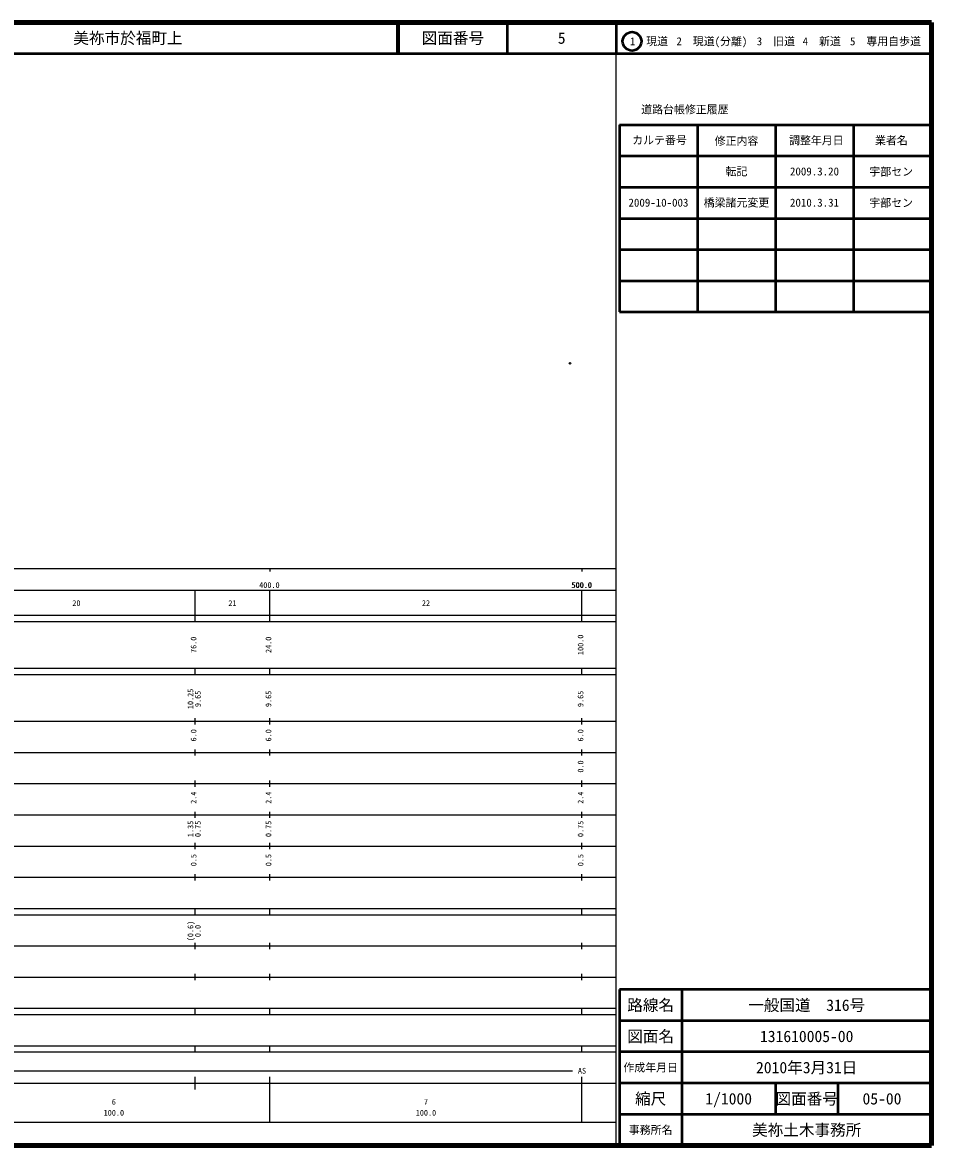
# Model space of a CAD drawing. Units: millimetres on the paper. Extents: x 40 to 680, y 20 to 380.
# Drawn here: x 388.7 to 680, y 20 to 380 of the extents above; entities that cross this region are included whole.
import ezdxf
from ezdxf.enums import TextEntityAlignment as Align

# ---------------------------------------------------------------- set-up
doc = ezdxf.new("R2010")
doc.units = ezdxf.units.MM
doc.header["$PDMODE"] = 32
doc.header["$PDSIZE"] = 0.5
doc.layers.add('S-OTRS', color=6, linetype='Continuous')
doc.layers.add('S-TTL-TXT', color=7, linetype='Continuous')
for name, color, linetype, lineweight in [('S-TTL', 2, 'Continuous', 140), ('S-TTL-BAND', 7, 'Continuous', 25), ('S-TTL-FRAM', 2, 'Continuous', 50), ('S-TTL-LINE', 7, 'Continuous', 50)]:
    doc.layers.add(name, color=color, linetype=linetype, lineweight=lineweight)
doc.styles.add('ＭＳ ゴシック', font='')
doc.styles.get('ＭＳ ゴシック').set_extended_font_data('MS Gothic')

msp = doc.modelspace()

# ---------------------------------------------------------------- linework, layer by layer
at = {"layer": 'S-OTRS'}
msp.add_point((564.181, 270.77), dxfattribs=at)
at = {"layer": 'S-TTL'}
for p, q in [((680, 380), (40, 380)), ((680, 20), (680, 380)), ((40, 20), (680, 20))]:
    msp.add_line(p, q, dxfattribs=at)
at = {"layer": 'S-TTL-BAND'}
for p, q in [((579, 20), (579, 370)), ((40, 205), (579, 205)), ((468, 205), (468, 204)), ((568, 205), (568, 204)), ((68, 198), (579, 198)), ((444, 188), (444, 198)), ((468, 188), (468, 198)), ((568, 188), (568, 198)), ((40, 190), (579, 190)), ((40, 188), (579, 188)), ((40, 173), (579, 173)), ((444, 171), (444, 173)), ((468, 171), (468, 173)), ((568, 171), (568, 173)), ((40, 171), (579, 171)), ((40, 156), (579, 156)), ((444, 155), (444, 157)), ((468, 155), (468, 157)), ((568, 155), (568, 157)), ((46, 146), (579, 146)), ((444, 145), (444, 147)), ((468, 145), (468, 147)), ((568, 145), (568, 147)), ((444, 135), (444, 137)), ((468, 135), (468, 137)), ((568, 135), (568, 137)), ((52, 136), (579, 136)), ((46, 126), (579, 126)), ((444, 125), (444, 127)), ((468, 125), (468, 127)), ((568, 125), (568, 127)), ((52, 116), (579, 116)), ((444, 115), (444, 117)), ((468, 115), (468, 117)), ((568, 115), (568, 117)), ((46, 106), (579, 106)), ((444, 105), (444, 107)), ((468, 105), (468, 107)), ((568, 105), (568, 107)), ((40, 96), (579, 96)), ((40, 94), (579, 94)), ((444, 94), (444, 96)), ((468, 94), (468, 96)), ((568, 94), (568, 96)), ((49, 84), (579, 84)), ((444, 83), (444, 85)), ((468, 83), (468, 85)), ((568, 83), (568, 85)), ((40, 74), (579, 74)), ((444, 73), (444, 75)), ((468, 73), (468, 75)), ((568, 73), (568, 75)), ((40, 64), (579, 64)), ((40, 62), (579, 62)), ((444, 62), (444, 64)), ((468, 62), (468, 64)), ((568, 62), (568, 64)), ((40, 52), (579, 52)), ((444, 50), (444, 52)), ((468, 50), (468, 52)), ((568, 50), (568, 52)), ((40, 50), (579, 50)), ((71, 44), (565, 44)), ((40, 40), (579, 40)), ((444, 38), (444, 42)), ((468, 27.5), (468, 42)), ((568, 27.5), (568, 42)), ((68, 27.5), (579, 27.5))]:
    msp.add_line(p, q, dxfattribs=at)
at = {"layer": 'S-TTL-FRAM'}
for p, q in [((580, 347.197), (580, 287.197)), ((580, 347.197), (680, 347.197)), ((580, 287.197), (680, 287.197)), ((680, 70), (580, 70)), ((580, 70), (580, 20))]:
    msp.add_line(p, q, dxfattribs=at)
at = {"layer": 'S-TTL-LINE'}
for p, q in [((508.747, 380), (508.747, 370)), ((509.247, 380), (509.247, 370)), ((543.997, 380), (543.997, 370)), ((579, 380), (579, 370)), ((40, 370), (680, 370)), ((605, 347.197), (605, 287.197)), ((630, 347.197), (630, 287.197)), ((655, 347.197), (655, 287.197)), ((580, 337.197), (680, 337.197)), ((580, 327.197), (680, 327.197)), ((580, 317.197), (680, 317.197)), ((580, 307.197), (680, 307.197)), ((580, 297.197), (680, 297.197)), ((600, 70), (600, 20)), ((680, 60), (580, 60)), ((680, 50), (580, 50)), ((680, 40), (580, 40)), ((630, 40), (630, 30)), ((650, 40), (650, 30)), ((680, 30), (580, 30))]:
    msp.add_line(p, q, dxfattribs=at)
msp.add_circle((584.031, 373.958), 3, dxfattribs=at)

# ---------------------------------------------------------------- texts
at = {"layer": 'S-TTL-BAND', "style": 'ＭＳ ゴシック'}
for s, p in [('400.0', (467.844, 198.195)), ('500.0', (567.844, 198.195)), ('500.0', (568, 198.195)), ('20', (406, 192.405)), ('21', (456, 192.405)), ('22', (518, 192.405)), ('AS', (568, 42.5)), ('6', (418, 32.523)), ('7', (518, 32.523)), ('100.0', (418, 29.033)), ('100.0', (518, 29.033))]:
    msp.add_text(s, height=1.833, dxfattribs=at).set_placement(p, align=Align.BOTTOM_CENTER)
for s, p in [('76.0', (445, 180.5)), ('24.0', (469, 180.5)), ('100.0', (569, 180.5)), ('10.25', (444, 163.174)), ('9.65', (446.37, 163.174)), ('9.65', (469, 163.174)), ('9.65', (569, 163.174)), ('6.0', (445, 151.5)), ('6.0', (469, 151.5)), ('6.0', (569, 151.5)), ('0.0', (569, 141.5)), ('2.4', (445, 131.5)), ('2.4', (469, 131.5)), ('2.4', (569, 131.5)), ('1.35', (444, 121.5)), ('0.75', (446.37, 121.5)), ('0.75', (469, 121.5)), ('0.75', (569, 121.5)), ('0.5', (445, 111.5)), ('0.5', (469, 111.5)), ('0.5', (569, 111.5)), ('(0.6)', (444, 88.764)), ('0.0', (446.37, 88.764))]:
    msp.add_text(s, height=1.833, rotation=90, dxfattribs=at).set_placement(p, align=Align.BOTTOM_CENTER)
at = {"layer": 'S-TTL-TXT', "style": 'ＭＳ ゴシック'}
msp.add_text('美祢市於福町上', height=3.666, dxfattribs=at).set_placement((405.024, 375), align=Align.MIDDLE_LEFT)
for s, height, p in [('図面番号', 3.666, (526.622, 375)), ('5', 3.666, (561.497, 375)), ('1\u3000現道', 2.566, (589.448, 373.958)), ('2\u3000現道(分離)', 2.566, (609.619, 373.958)), ('3\u3000旧道', 2.566, (630.121, 373.958)), ('4\u3000新道', 2.566, (644.824, 373.958)), ('5\u3000専用自歩道', 2.566, (665.228, 373.958)), ('道路台帳修正履歴', 2.566, (600.968, 352.113)), ('カルテ番号', 2.566, (592.839, 342.277)), ('修正内容', 2.566, (617.509, 342.023)), ('調整年月日', 2.566, (643.089, 342.197)), ('業者名', 2.566, (667.134, 342.197)), ('転記', 2.566, (617.5, 332.245)), ('2009.3.20', 2.566, (642.5, 332.245)), ('宇部セン', 2.566, (667.077, 332.189)), ('2009-10-003', 2.566, (592.5, 322.245)), ('橋梁諸元変更', 2.566, (617.5, 322.245)), ('2010.3.31', 2.566, (642.5, 322.245)), ('宇部セン', 2.566, (667.077, 322.189)), ('路線名', 3.666, (590, 65)), ('路線名', 3.666, (590, 65)), ('一般国道\u3000316号', 3.666, (640, 65)), ('図面名', 3.666, (590, 55)), ('図面名', 3.666, (590, 55)), ('131610005-00', 3.666, (640, 55)), ('2010年3月31日', 3.666, (640, 45)), ('作成年月日', 2.566, (590, 45)), ('作成年月日', 2.566, (590, 45)), ('縮尺', 3.666, (590, 35)), ('縮尺', 3.666, (590, 35)), ('1/1000', 3.666, (615, 35)), ('図面番号', 3.666, (640, 35)), ('図面番号', 3.666, (640, 35)), ('05-00', 3.666, (664.125, 35)), ('事務所名', 2.566, (590, 25)), ('事務所名', 2.566, (590, 25)), ('美祢土木事務所', 3.666, (640, 25))]:
    msp.add_text(s, height=height, dxfattribs=at).set_placement(p, align=Align.MIDDLE_CENTER)

doc.saveas('drawing.dxf')
